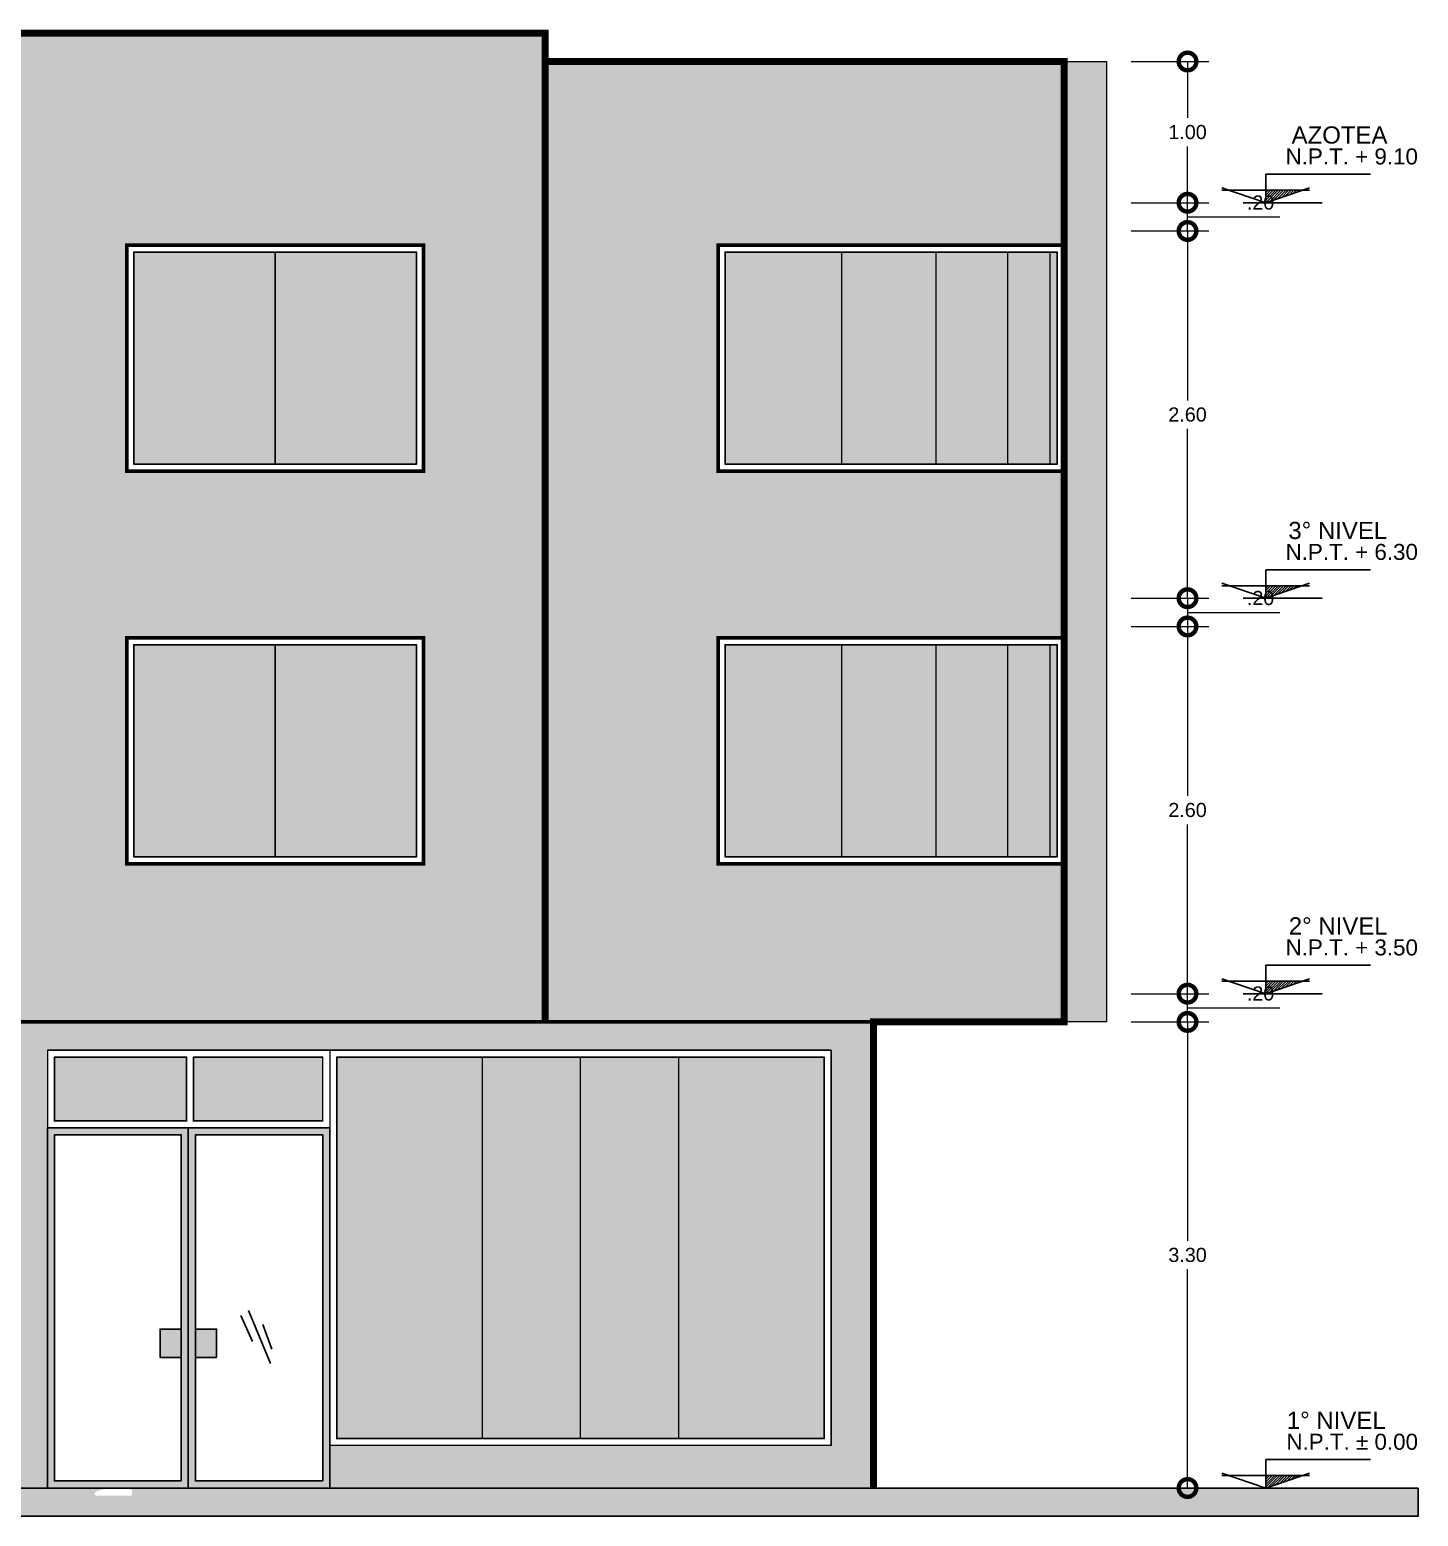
# Model space of a CAD drawing. Header units: millimetres. Extents: x 1313 to 1393.8, y 883.5 to 926.2.
# Drawn here: x 1337.93 to 1347.76, y 884.58 to 895.11 of the extents above; entities that cross this region are included whole.
import ezdxf

# ---------------------------------------------------------------- set-up
doc = ezdxf.new("R2010")
doc.units = ezdxf.units.MM
for name, pattern in [('ACAD_ISO02W100', [15, 12, -3]), ('ACAD_ISO15W100', [39, 12, -3, 12, -3, 0, -3, 0, -3, 0, -3]), ('HIDDEN', [0.375, 0.25, -0.125])]:
    doc.linetypes.add(name, pattern=pattern)
for name, color, linetype, lineweight in [('ambientes', 254, 'Continuous', 25), ('cotas', 87, 'Continuous', 15), ('DIMENSIONES', 1, 'Continuous', 5), ('Envista', 7, 'Continuous', 0), ('lineas delgadas', 252, 'Continuous', 5), ('PROYECCIONES 0.1', 1, 'HIDDEN', 0), ('puer', 7, 'Continuous', 5), ('REFERENCIA', 12, 'Continuous', 5), ('vidrio', 254, 'Continuous', 5)]:
    doc.layers.add(name, color=color, linetype=linetype, lineweight=lineweight)
doc.layers.add('AR-TEXTOS', color=2, linetype='Continuous')
doc.layers.add('piso o losa', color=55, linetype='Continuous')
doc.layers.add('PROYECCIONES', color=43, linetype='ACAD_ISO02W100', plot=False)
doc.layers.add('SISTEMA INDIRECTO', color=7, linetype='ACAD_ISO15W100', lineweight=20, true_color=0x9e0000)
doc.styles.add('AR-LETREROS', font='arial.ttf')
doc.styles.add('arial', font='arial.ttf')
doc.dimstyles.new('horizontal', dxfattribs={"dimtxt": 0.1, "dimasz": 0.25, "dimexe": 0.15, "dimexo": 0.1, "dimgap": 0.05, "dimtad": 1, "dimtih": 1, "dimtoh": 1, "dimzin": 4, "dimdsep": 46, "dimtxsty": 'arial', "dimblk": 'DOTSMALL', "dimcen": 1, "dimclrd": 11, "dimclre": 11, "dimclrt": 20, "dimazin": 1, "dimtfac": 1, "dimtmove": 0, "dimatfit": 3, "dimfxl": 1, "dimlwd": 5, "dimlwe": 5, "dimarcsym": 0})

# ---------------------------------------------------------------- blocks, each defined once
blk = doc.blocks.new('_DotSmall')
at = {"color": 0, "linetype": 'ByBlock', "const_width": 0.5}
blk.add_lwpolyline([(-0.0625, 0, 1), (0.0625, 0, 1)], format="xyb", close=True, dxfattribs=at)
blk = doc.blocks.new('*D391')
at = {"layer": 'ambientes', "color": 11, "lineweight": 5, "transparency": 16777216}
for p, q in [((1345.732, 888.084), (1346.281, 888.084)), ((1346.131, 888.084), (1346.131, 886.535)), ((1346.131, 884.784), (1346.131, 886.333)), ((1345.732, 884.784), (1346.281, 884.784))]:
    blk.add_line(p, q, dxfattribs=at)
at = {"layer": 'Defpoints', "color": 0, "transparency": 16777216}
for p in [(1345.632, 888.084), (1346.131, 888.084), (1345.632, 884.784)]:
    blk.add_point(p, dxfattribs=at)
at = {"layer": 'ambientes', "color": 11, "lineweight": 5, "transparency": 16777216, "xscale": 0.25, "yscale": 0.25, "zscale": 0.25}
for p, rotation in [((1346.131, 888.084), 90), ((1346.131, 884.784), 270)]:
    blk.add_blockref('_DotSmall', p, dxfattribs=dict(at, rotation=rotation))
at = {"layer": 'ambientes', "color": 20, "transparency": 16777216, "insert": (1346.131, 886.434), "char_height": 0.1, "attachment_point": 5, "style": 'arial'}
blk.add_mtext('3.30', dxfattribs=at)
blk = doc.blocks.new('*D392')
at = {"layer": 'cotas', "color": 11, "lineweight": 5, "transparency": 16777216}
for p, q in [((1345.732, 888.284), (1346.281, 888.284)), ((1346.131, 888.084), (1346.131, 888.284)), ((1346.131, 888.184), (1346.51, 888.184)), ((1346.51, 888.184), (1346.785, 888.184)), ((1345.732, 888.084), (1346.281, 888.084))]:
    blk.add_line(p, q, dxfattribs=at)
at = {"layer": 'Defpoints', "color": 0, "transparency": 16777216}
for p in [(1345.632, 888.284), (1346.131, 888.284), (1345.632, 888.084)]:
    blk.add_point(p, dxfattribs=at)
at = {"layer": 'cotas', "color": 11, "lineweight": 5, "transparency": 16777216, "xscale": 0.25, "yscale": 0.25, "zscale": 0.25}
for p, rotation in [((1346.131, 888.284), 90), ((1346.131, 888.084), 270)]:
    blk.add_blockref('_DotSmall', p, dxfattribs=dict(at, rotation=rotation))
at = {"layer": 'cotas', "color": 20, "transparency": 16777216, "insert": (1346.648, 888.285), "char_height": 0.1, "attachment_point": 5, "style": 'arial'}
blk.add_mtext('.20', dxfattribs=at)
blk = doc.blocks.new('*D393')
at = {"layer": 'cotas', "color": 11, "lineweight": 5, "transparency": 16777216}
for p, q in [((1345.732, 890.884), (1346.281, 890.884)), ((1346.131, 890.884), (1346.131, 889.685)), ((1346.131, 888.284), (1346.131, 889.483)), ((1345.732, 888.284), (1346.281, 888.284))]:
    blk.add_line(p, q, dxfattribs=at)
at = {"layer": 'Defpoints', "color": 0, "transparency": 16777216}
for p in [(1345.632, 890.884), (1346.131, 890.884), (1345.632, 888.284)]:
    blk.add_point(p, dxfattribs=at)
at = {"layer": 'cotas', "color": 11, "lineweight": 5, "transparency": 16777216, "xscale": 0.25, "yscale": 0.25, "zscale": 0.25}
for p, rotation in [((1346.131, 890.884), 90), ((1346.131, 888.284), 270)]:
    blk.add_blockref('_DotSmall', p, dxfattribs=dict(at, rotation=rotation))
at = {"layer": 'cotas', "color": 20, "transparency": 16777216, "insert": (1346.131, 889.584), "char_height": 0.1, "attachment_point": 5, "style": 'arial'}
blk.add_mtext('2.60', dxfattribs=at)
blk = doc.blocks.new('*D394')
at = {"layer": 'cotas', "color": 11, "lineweight": 5, "transparency": 16777216}
for p, q in [((1345.732, 894.884), (1346.281, 894.884)), ((1346.131, 894.884), (1346.131, 894.485)), ((1346.131, 893.884), (1346.131, 894.283)), ((1345.732, 893.884), (1346.281, 893.884))]:
    blk.add_line(p, q, dxfattribs=at)
at = {"layer": 'Defpoints', "color": 0, "transparency": 16777216}
for p in [(1345.632, 894.884), (1346.131, 894.884), (1345.632, 893.884)]:
    blk.add_point(p, dxfattribs=at)
at = {"layer": 'cotas', "color": 11, "lineweight": 5, "transparency": 16777216, "xscale": 0.25, "yscale": 0.25, "zscale": 0.25}
for p, rotation in [((1346.131, 894.884), 90), ((1346.131, 893.884), 270)]:
    blk.add_blockref('_DotSmall', p, dxfattribs=dict(at, rotation=rotation))
at = {"layer": 'cotas', "color": 20, "transparency": 16777216, "insert": (1346.131, 894.384), "char_height": 0.1, "attachment_point": 5, "style": 'arial'}
blk.add_mtext('1.00', dxfattribs=at)
blk = doc.blocks.new('*D395')
at = {"layer": 'cotas', "color": 11, "lineweight": 5, "transparency": 16777216}
for p, q in [((1345.732, 893.684), (1346.281, 893.684)), ((1346.131, 893.684), (1346.131, 892.485)), ((1346.131, 891.084), (1346.131, 892.283)), ((1345.732, 891.084), (1346.281, 891.084))]:
    blk.add_line(p, q, dxfattribs=at)
at = {"layer": 'Defpoints', "color": 0, "transparency": 16777216}
for p in [(1345.632, 893.684), (1345.632, 891.084), (1346.131, 891.084)]:
    blk.add_point(p, dxfattribs=at)
at = {"layer": 'cotas', "color": 11, "lineweight": 5, "transparency": 16777216, "xscale": 0.25, "yscale": 0.25, "zscale": 0.25}
for p, rotation in [((1346.131, 893.684), 90), ((1346.131, 891.084), 270)]:
    blk.add_blockref('_DotSmall', p, dxfattribs=dict(at, rotation=rotation))
at = {"layer": 'cotas', "color": 20, "transparency": 16777216, "insert": (1346.131, 892.384), "char_height": 0.1, "attachment_point": 5, "style": 'arial'}
blk.add_mtext('2.60', dxfattribs=at)
blk = doc.blocks.new('*D396')
at = {"layer": 'cotas', "color": 11, "lineweight": 5, "transparency": 16777216}
for p, q in [((1345.732, 891.084), (1346.281, 891.084)), ((1346.131, 891.084), (1346.131, 890.884)), ((1346.131, 890.984), (1346.51, 890.984)), ((1346.51, 890.984), (1346.785, 890.984)), ((1345.732, 890.884), (1346.281, 890.884))]:
    blk.add_line(p, q, dxfattribs=at)
at = {"layer": 'Defpoints', "color": 0, "transparency": 16777216}
for p in [(1345.632, 891.084), (1345.632, 890.884), (1346.131, 890.884)]:
    blk.add_point(p, dxfattribs=at)
at = {"layer": 'cotas', "color": 11, "lineweight": 5, "transparency": 16777216, "xscale": 0.25, "yscale": 0.25, "zscale": 0.25}
for p, rotation in [((1346.131, 891.084), 90), ((1346.131, 890.884), 270)]:
    blk.add_blockref('_DotSmall', p, dxfattribs=dict(at, rotation=rotation))
at = {"layer": 'cotas', "color": 20, "transparency": 16777216, "insert": (1346.648, 891.085), "char_height": 0.1, "attachment_point": 5, "style": 'arial'}
blk.add_mtext('.20', dxfattribs=at)
blk = doc.blocks.new('*D397')
at = {"layer": 'cotas', "color": 11, "lineweight": 5, "transparency": 16777216}
for p, q in [((1345.732, 893.884), (1346.281, 893.884)), ((1346.131, 893.684), (1346.131, 893.884)), ((1346.131, 893.784), (1346.51, 893.784)), ((1346.51, 893.784), (1346.785, 893.784)), ((1345.732, 893.684), (1346.281, 893.684))]:
    blk.add_line(p, q, dxfattribs=at)
at = {"layer": 'Defpoints', "color": 0, "transparency": 16777216}
for p in [(1345.632, 893.884), (1346.131, 893.884), (1345.632, 893.684)]:
    blk.add_point(p, dxfattribs=at)
at = {"layer": 'cotas', "color": 11, "lineweight": 5, "transparency": 16777216, "xscale": 0.25, "yscale": 0.25, "zscale": 0.25}
for p, rotation in [((1346.131, 893.884), 90), ((1346.131, 893.684), 270)]:
    blk.add_blockref('_DotSmall', p, dxfattribs=dict(at, rotation=rotation))
at = {"layer": 'cotas', "color": 20, "transparency": 16777216, "insert": (1346.648, 893.885), "char_height": 0.1, "attachment_point": 5, "style": 'arial'}
blk.add_mtext('.20', dxfattribs=at)
blk = doc.blocks.new('Niveles')
h = blk.add_hatch()
h.set_pattern_fill('LINE,_O', color=1, scale=0.01, angle=45)
h.set_pattern_definition([(45, (-54.450773, -124.57203), (-0.02245064, 0.02245064), [])])
h.paths.add_polyline_path([(0.644, 0.219), (0, 0.219), (0, 0)])
at = {"color": 1}
for p, q in [((-0.767, 0.261), (0, 0)), ((0, 0), (0, 0.498)), ((0, 0.498), (1.833, 0.498)), ((0.767, 0.261), (0, 0)), ((-0.767, 0.219), (0.767, 0.219))]:
    blk.add_line(p, q, dxfattribs=at)
at = {"style": 'AR-LETREROS'}
for tag, p, height in [('ACCESO', (0.473, 1.034), 0.3), ('NIV%%P0.00', (0.443, 0.669), 0.28)]:
    blk.add_attdef(tag, p, '', height=height, dxfattribs=at)

msp = doc.modelspace()

# ---------------------------------------------------------------- hatches: boundary and pattern name
h = msp.add_hatch(color=256)
h.set_gradient(color1=(233, 222, 190), color2=(232, 220, 187), one_color=1, tint=0.82, name='HEMISPHERICAL')
h.paths.add_polyline_path([(1342.807, 893.584), (1343.682, 893.584), (1343.682, 894.884), (1341.582, 894.884), (1341.582, 888.084), (1343.682, 888.084), (1343.682, 889.204), (1342.807, 889.204), (1342.807, 890.804), (1343.682, 890.804), (1343.682, 891.984), (1342.807, 891.984)])
h = msp.add_hatch(color=256)
h.set_gradient(color1=(233, 222, 190), color2=(137, 114, 47), one_color=1, tint=0.36)
h.paths.add_polyline_path([(1344.51, 894.884), (1343.682, 894.884), (1343.682, 893.584), (1344.51, 893.584)])
h.paths.add_polyline_path([(1344.857, 894.884), (1344.51, 894.884), (1344.51, 893.584), (1344.857, 893.584)])
h.paths.add_polyline_path([(1345.057, 894.884), (1344.857, 894.884), (1344.857, 893.584), (1345.057, 893.584)])
h.paths.add_polyline_path([(1345.157, 894.884), (1345.057, 894.884), (1345.057, 893.584), (1345.157, 893.584)])
h.paths.add_polyline_path([(1345.207, 894.884), (1345.157, 894.884), (1345.157, 893.584), (1345.207, 893.584)])
h.paths.add_polyline_path([(1345.257, 894.884), (1345.207, 894.884), (1345.207, 893.584), (1345.257, 893.584)])
h = msp.add_hatch(color=256)
h.set_gradient(color1=(196, 196, 196), color2=(0, 0, 0), one_color=1)
h.paths.add_polyline_path([(1343.682, 893.534), (1342.857, 893.534), (1342.857, 892.034), (1343.682, 892.034)])
h.paths.add_polyline_path([(1344.349, 893.534), (1343.682, 893.534), (1343.682, 892.034), (1344.349, 892.034)])
h.paths.add_polyline_path([(1344.857, 893.534), (1344.349, 893.534), (1344.349, 892.034), (1344.857, 892.034)])
h.paths.add_polyline_path([(1345.157, 893.534), (1344.857, 893.534), (1344.857, 892.034), (1345.157, 892.034)])
h.paths.add_polyline_path([(1345.207, 893.534), (1345.157, 893.534), (1345.157, 892.034), (1345.207, 892.034)])
h = msp.add_hatch(color=256)
h.set_gradient(color1=(233, 222, 190), color2=(137, 114, 47), one_color=1, tint=0.36)
h.paths.add_polyline_path([(1344.51, 891.984), (1343.682, 891.984), (1343.682, 890.804), (1344.51, 890.804)])
h.paths.add_polyline_path([(1344.857, 891.984), (1344.51, 891.984), (1344.51, 890.804), (1344.857, 890.804)])
h.paths.add_polyline_path([(1345.057, 891.984), (1344.857, 891.984), (1344.857, 890.804), (1345.057, 890.804)])
h.paths.add_polyline_path([(1345.157, 891.984), (1345.057, 891.984), (1345.057, 890.804), (1345.157, 890.804)])
h.paths.add_polyline_path([(1345.257, 891.984), (1345.207, 891.984), (1345.207, 890.804), (1345.257, 890.804)])
h.paths.add_polyline_path([(1345.207, 891.984), (1345.157, 891.984), (1345.157, 890.804), (1345.207, 890.804)])
h = msp.add_hatch(color=256)
h.set_gradient(color1=(196, 196, 196), color2=(0, 0, 0), one_color=1)
h.paths.add_polyline_path([(1343.682, 890.754), (1342.857, 890.754), (1342.857, 889.254), (1343.682, 889.254)])
h.paths.add_polyline_path([(1344.349, 890.754), (1343.682, 890.754), (1343.682, 889.254), (1344.349, 889.254)])
h.paths.add_polyline_path([(1344.857, 890.754), (1344.349, 890.754), (1344.349, 889.254), (1344.857, 889.254)])
h.paths.add_polyline_path([(1345.157, 890.754), (1344.857, 890.754), (1344.857, 889.254), (1345.157, 889.254)])
h.paths.add_polyline_path([(1345.207, 890.754), (1345.157, 890.754), (1345.157, 889.254), (1345.207, 889.254)])
h = msp.add_hatch(color=256)
h.set_gradient(color1=(91, 91, 91), color2=(56, 56, 56), one_color=1, tint=0.22, name='HEMISPHERICAL')
h.paths.add_polyline_path([(1345.207, 890.754), (1345.157, 890.754), (1345.157, 889.254), (1345.207, 889.254)])
h = msp.add_hatch(color=256)
h.set_gradient(color1=(233, 222, 190), color2=(137, 114, 47), one_color=1, tint=0.36)
h.paths.add_polyline_path([(1344.51, 889.204), (1343.682, 889.204), (1343.682, 888.084), (1344.51, 888.084)])
h.paths.add_polyline_path([(1344.857, 889.204), (1344.51, 889.204), (1344.51, 888.084), (1344.857, 888.084)])
h.paths.add_polyline_path([(1345.057, 889.204), (1344.857, 889.204), (1344.857, 888.084), (1345.057, 888.084)])
h.paths.add_polyline_path([(1345.157, 889.204), (1345.057, 889.204), (1345.057, 888.084), (1345.157, 888.084)])
h.paths.add_polyline_path([(1345.207, 889.204), (1345.157, 889.204), (1345.157, 888.084), (1345.207, 888.084)])
h.paths.add_polyline_path([(1345.257, 889.204), (1345.207, 889.204), (1345.207, 888.084), (1345.257, 888.084)])
at = {"layer": 'cotas'}
h = msp.add_hatch(color=256, dxfattribs=at)
h.set_gradient(color1=(91, 91, 91), color2=(56, 56, 56), one_color=1, tint=0.22, name='HEMISPHERICAL')
h.paths.add_polyline_path([(1339.042, 887.834), (1338.107, 887.834), (1338.107, 887.384), (1339.042, 887.384)])
h.paths.add_polyline_path([(1340.007, 887.834), (1339.092, 887.834), (1339.092, 887.384), (1340.007, 887.384)])
at = {"layer": 'DIMENSIONES'}
h = msp.add_hatch(color=256, dxfattribs=at)
h.set_gradient(color1=(127, 0, 31), color2=(61, 0, 15), one_color=1, tint=0.12, name='INVCURVED')
h.paths.add_polyline_path([(1341.582, 894.884), (1341.582, 895.084), (1337.757, 895.084), (1337.757, 894.884), (1337.757, 888.084), (1341.582, 888.084)])
h.paths.add_polyline_path([(1340.72, 890.804), (1340.72, 889.204), (1338.62, 889.204), (1338.62, 890.804)], flags=16)
h.paths.add_polyline_path([(1338.62, 891.984), (1338.62, 893.584), (1340.72, 893.584), (1340.72, 891.984)], flags=16)
h.paths.add_polyline_path([(1340.67, 890.754), (1340.67, 889.254), (1339.67, 889.254), (1338.67, 889.254), (1338.67, 890.754), (1339.67, 890.754)], flags=0)
h.paths.add_polyline_path([(1340.67, 890.754), (1340.67, 889.254), (1338.67, 889.254), (1338.67, 890.754)], flags=0)
h.paths.add_polyline_path([(1339.67, 892.034), (1338.67, 892.034), (1338.67, 893.534), (1339.67, 893.534), (1340.67, 893.534), (1340.67, 892.034)], flags=0)
h.paths.add_polyline_path([(1338.67, 892.034), (1338.67, 893.534), (1340.67, 893.534), (1340.67, 892.034)], flags=0)
h = msp.add_hatch(color=256, dxfattribs=at)
h.set_gradient(color1=(51, 0, 13), color2=(51, 0, 13), one_color=1, tint=0.1, name='INVCURVED')
h.paths.add_polyline_path([(1345.557, 894.884), (1345.257, 894.884), (1345.257, 888.084), (1345.557, 888.084)])
h = msp.add_hatch(color=256, dxfattribs=at)
h.set_gradient(color1=(91, 91, 91), color2=(56, 56, 56), one_color=1, tint=0.22, name='HEMISPHERICAL')
h.paths.add_polyline_path([(1339.67, 893.534), (1338.67, 893.534), (1338.67, 892.034), (1339.67, 892.034)])
h = msp.add_hatch(color=256, dxfattribs=at)
h.set_gradient(color1=(91, 91, 91), color2=(56, 56, 56), one_color=1, tint=0.22, name='HEMISPHERICAL')
h.paths.add_polyline_path([(1340.67, 893.534), (1339.67, 893.534), (1339.67, 892.034), (1340.67, 892.034)])
h = msp.add_hatch(color=256, dxfattribs=at)
h.set_gradient(color1=(91, 91, 91), color2=(56, 56, 56), one_color=1, tint=0.22, name='HEMISPHERICAL')
h.paths.add_polyline_path([(1339.67, 890.754), (1338.67, 890.754), (1338.67, 889.254), (1339.67, 889.254)])
h = msp.add_hatch(color=256, dxfattribs=at)
h.set_gradient(color1=(91, 91, 91), color2=(56, 56, 56), one_color=1, tint=0.22, name='HEMISPHERICAL')
h.paths.add_polyline_path([(1340.67, 890.754), (1339.67, 890.754), (1339.67, 889.254), (1340.67, 889.254)])
h = msp.add_hatch(color=256, dxfattribs=at)
h.set_gradient(color1=(233, 222, 190), color2=(232, 220, 187), one_color=1, tint=0.82, name='HEMISPHERICAL')
h.paths.add_polyline_path([(1343.907, 888.084), (1331.907, 888.084), (1331.907, 887.884), (1343.907, 887.884)])
h = msp.add_hatch(color=256, dxfattribs=at)
h.set_gradient(color1=(233, 222, 190), color2=(232, 220, 187), one_color=1, tint=0.82, name='HEMISPHERICAL')
h.paths.add_polyline_path([(1338.057, 887.334), (1338.057, 887.884), (1337.757, 887.884), (1337.757, 885.084), (1335.247, 885.084), (1333.557, 885.084), (1333.557, 887.334), (1333.557, 887.884), (1333.407, 887.884), (1333.407, 887.334), (1333.407, 884.784), (1338.057, 884.784)])
h.paths.add_polyline_path([(1332.207, 887.334), (1332.207, 887.884), (1331.907, 887.884), (1331.907, 884.784), (1332.207, 884.784)])
h.paths.add_polyline_path([(1343.907, 887.884), (1343.607, 887.884), (1343.607, 885.084), (1340.057, 885.084), (1340.057, 884.784), (1343.907, 884.784)])
h = msp.add_hatch(color=256, dxfattribs=at)
h.set_gradient(color1=(91, 91, 91), color2=(56, 56, 56), one_color=1, tint=0.22, name='HEMISPHERICAL')
h.paths.add_polyline_path([(1341.137, 887.834), (1340.107, 887.834), (1340.107, 885.134), (1341.137, 885.134)])
h = msp.add_hatch(color=256, dxfattribs=at)
h.set_gradient(color1=(91, 91, 91), color2=(56, 56, 56), one_color=1, tint=0.22, name='HEMISPHERICAL')
h.paths.add_polyline_path([(1341.832, 887.834), (1341.137, 887.834), (1341.137, 885.134), (1341.832, 885.134)])
h = msp.add_hatch(color=256, dxfattribs=at)
h.set_gradient(color1=(91, 91, 91), color2=(56, 56, 56), one_color=1, tint=0.22, name='HEMISPHERICAL')
h.paths.add_polyline_path([(1342.527, 887.834), (1341.832, 887.834), (1341.832, 885.134), (1342.527, 885.134)])
h = msp.add_hatch(color=256, dxfattribs=at)
h.set_gradient(color1=(91, 91, 91), color2=(56, 56, 56), one_color=1, tint=0.22, name='HEMISPHERICAL')
h.paths.add_polyline_path([(1343.557, 887.834), (1342.527, 887.834), (1342.527, 885.134), (1343.557, 885.134)])
h = msp.add_hatch(color=256, dxfattribs=at)
h.set_gradient(color1=(192, 192, 192), color2=(199, 199, 199), one_color=1, tint=0.78, name='HEMISPHERICAL')
h.paths.add_polyline_path([(1347.765, 884.784), (1338.645, 884.784), (1338.659, 884.757), (1338.653, 884.731), (1338.575, 884.729), (1338.405, 884.729), (1338.39, 884.74), (1338.398, 884.757), (1338.472, 884.782), (1338.475, 884.784), (1338.057, 884.784), (1328.87, 884.784), (1328.87, 884.584), (1347.765, 884.584)])
at = {"layer": 'PROYECCIONES 0.1'}
h = msp.add_hatch(color=256, dxfattribs=at)
h.set_gradient(color1=(192, 192, 192), color2=(59, 59, 59), one_color=1, tint=0.23, name='CURVED')
h.paths.add_polyline_path([(1339.055, 887.334), (1338.057, 887.334), (1338.057, 884.784), (1339.055, 884.784)])
h.paths.add_polyline_path([(1339.005, 884.834), (1338.107, 884.834), (1338.107, 887.284), (1339.005, 887.284)], flags=16)
h.paths.add_polyline_path([(1339.005, 885.909), (1339.005, 885.709), (1338.855, 885.709), (1338.855, 885.909)], flags=0)
h = msp.add_hatch(color=256, dxfattribs=at)
h.set_gradient(color1=(192, 192, 192), color2=(59, 59, 59), one_color=1, tint=0.23, name='CURVED')
h.paths.add_polyline_path([(1340.057, 887.334), (1339.055, 887.334), (1339.055, 884.784), (1340.057, 884.784)])
h.paths.add_polyline_path([(1339.105, 887.284), (1340.007, 887.284), (1340.007, 884.834), (1339.105, 884.834)], flags=16)
h.paths.add_polyline_path([(1339.105, 885.909), (1339.255, 885.909), (1339.255, 885.709), (1339.105, 885.709)], flags=0)
h = msp.add_hatch(color=256, dxfattribs=at)
h.set_gradient(color1=(192, 192, 192), color2=(59, 59, 59), one_color=1, tint=0.23, name='CURVED')
h.paths.add_polyline_path([(1339.005, 885.909), (1338.855, 885.909), (1338.855, 885.709), (1339.005, 885.709)])
h = msp.add_hatch(color=256, dxfattribs=at)
h.set_gradient(color1=(192, 192, 192), color2=(59, 59, 59), one_color=1, tint=0.23, name='CURVED')
h.paths.add_polyline_path([(1339.255, 885.909), (1339.105, 885.909), (1339.105, 885.709), (1339.255, 885.709)])

# ---------------------------------------------------------------- linework, layer by layer
at = {"layer": 'ambientes'}
for p, q in [((1328.87, 884.784), (1347.765, 884.784)), ((1347.765, 884.784), (1347.765, 884.584)), ((1328.87, 884.584), (1347.765, 884.584))]:
    msp.add_line(p, q, dxfattribs=at)
at = {"layer": 'DIMENSIONES'}
for p, q in [((1345.557, 894.884), (1345.557, 888.084)), ((1345.557, 888.084), (1345.332, 888.084))]:
    msp.add_line(p, q, dxfattribs=at)
msp.add_lwpolyline([(1345.257, 894.884), (1345.557, 894.884), (1345.557, 888.084), (1345.257, 888.084)], close=True, dxfattribs=at)
at = {"layer": 'Envista'}
for p, q in [((1345.207, 893.534), (1345.207, 892.034)), ((1345.207, 890.754), (1345.207, 889.254))]:
    msp.add_line(p, q, dxfattribs=at)
at = {"layer": 'Envista', "const_width": 0.025}
for points in [[(1340.72, 893.584), (1338.62, 893.584), (1338.62, 891.984), (1340.72, 891.984)], [(1345.257, 893.584), (1342.807, 893.584), (1342.807, 891.984), (1345.257, 891.984)], [(1340.72, 890.804), (1338.62, 890.804), (1338.62, 889.204), (1340.72, 889.204)], [(1345.257, 890.804), (1342.807, 890.804), (1342.807, 889.204), (1345.257, 889.204)]]:
    msp.add_lwpolyline(points, close=True, dxfattribs=at)
at = {"layer": 'lineas delgadas'}
for points in [[(1338.67, 893.534), (1339.67, 893.534), (1339.67, 892.034), (1338.67, 892.034)], [(1339.67, 893.534), (1340.67, 893.534), (1340.67, 892.034), (1339.67, 892.034)], [(1338.67, 890.754), (1339.67, 890.754), (1339.67, 889.254), (1338.67, 889.254)], [(1339.67, 890.754), (1340.67, 890.754), (1340.67, 889.254), (1339.67, 889.254)]]:
    msp.add_lwpolyline(points, close=True, dxfattribs=at)
at = {"layer": 'piso o losa'}
for points, const_width in [([(1341.582, 894.884), (1345.257, 894.884), (1345.257, 888.084), (1331.907, 888.084), (1331.907, 894.884), (1337.757, 894.884)], 0.025), ([(1341.582, 894.884), (1345.257, 894.884), (1345.257, 888.084), (1343.907, 888.084), (1343.907, 884.784)], 0.05)]:
    msp.add_lwpolyline(points, dxfattribs=dict(at, const_width=const_width))
at = {"layer": 'PROYECCIONES'}
for p, q in [((1347.085, 893.884), (1346.524, 893.884)), ((1347.085, 891.084), (1346.524, 891.084)), ((1347.085, 888.284), (1346.524, 888.284))]:
    msp.add_line(p, q, dxfattribs=at)
at = {"layer": 'puer'}
for p, q in [((1344.349, 893.534), (1344.349, 892.034)), ((1344.857, 893.534), (1344.857, 892.034)), ((1345.157, 893.534), (1345.157, 892.034)), ((1344.349, 890.754), (1344.349, 889.254)), ((1344.857, 890.754), (1344.857, 889.254)), ((1345.157, 890.754), (1345.157, 889.254)), ((1340.007, 887.384), (1340.007, 887.834)), ((1340.057, 887.884), (1340.057, 887.334))]:
    msp.add_line(p, q, dxfattribs=at)
at = {"layer": 'puer', "const_width": 0.01}
for points in [[(1338.67, 892.034), (1339.67, 892.034), (1339.67, 893.534), (1338.67, 893.534)], [(1339.67, 893.534), (1339.67, 893.534), (1339.67, 892.034), (1339.67, 892.034)], [(1339.67, 893.534), (1340.67, 893.534), (1340.67, 892.034), (1339.67, 892.034)], [(1342.857, 893.534), (1345.207, 893.534), (1345.207, 892.034), (1342.857, 892.034)], [(1343.682, 892.034), (1344.349, 892.034), (1344.349, 893.534), (1343.682, 893.534)], [(1338.67, 889.254), (1339.67, 889.254), (1339.67, 890.754), (1338.67, 890.754)], [(1339.67, 890.754), (1339.67, 890.754), (1339.67, 889.254), (1339.67, 889.254)], [(1339.67, 890.754), (1340.67, 890.754), (1340.67, 889.254), (1339.67, 889.254)], [(1342.857, 890.754), (1345.207, 890.754), (1345.207, 889.254), (1342.857, 889.254)], [(1343.682, 889.254), (1344.349, 889.254), (1344.349, 890.754), (1343.682, 890.754)], [(1338.107, 887.834), (1339.042, 887.834), (1339.042, 887.384), (1338.107, 887.384)], [(1339.092, 887.834), (1340.007, 887.834), (1340.007, 887.384), (1339.092, 887.384)], [(1341.137, 885.134), (1340.107, 885.134), (1340.107, 887.834), (1341.137, 887.834)], [(1341.832, 885.134), (1341.137, 885.134), (1341.137, 887.834), (1341.832, 887.834)], [(1342.527, 885.134), (1341.832, 885.134), (1341.832, 887.834), (1342.527, 887.834)], [(1343.557, 885.134), (1342.527, 885.134), (1342.527, 887.834), (1343.557, 887.834)]]:
    msp.add_lwpolyline(points, close=True, dxfattribs=at)
at = {"layer": 'REFERENCIA', "const_width": 0.05}
for points in [[(1337.757, 894.884), (1337.757, 895.084), (1341.582, 895.084), (1341.582, 894.884)], [(1341.582, 895.084), (1341.582, 888.084)]]:
    msp.add_lwpolyline(points, dxfattribs=at)
at = {"layer": 'SISTEMA INDIRECTO', "linetype": 'ByBlock'}
msp.add_line((1345.257, 894.884), (1345.257, 888.084), dxfattribs=at)
at = {"layer": 'vidrio'}
for p, q in [((1340.045, 893.534), (1339.995, 893.534)), ((1342.932, 893.534), (1342.882, 893.534)), ((1338.62, 892.809), (1338.62, 892.759)), ((1341.582, 892.809), (1341.582, 892.759)), ((1342.807, 892.809), (1342.807, 892.759)), ((1340.045, 890.754), (1339.995, 890.754)), ((1342.932, 890.754), (1342.882, 890.754)), ((1338.62, 890.029), (1338.62, 889.979)), ((1342.807, 890.029), (1342.807, 889.979)), ((1343.607, 887.334), (1343.607, 885.084)), ((1343.607, 885.084), (1340.057, 885.084))]:
    msp.add_line(p, q, dxfattribs=at)
at = {"layer": 'vidrio', "lineweight": -3}
for p, q in [((1340.72, 891.984), (1338.62, 891.984)), ((1345.257, 891.984), (1342.807, 891.984)), ((1340.72, 889.204), (1338.62, 889.204)), ((1345.257, 889.204), (1342.807, 889.204)), ((1338.057, 887.884), (1343.607, 887.884)), ((1338.107, 887.384), (1338.107, 887.834)), ((1338.107, 887.834), (1339.042, 887.834)), ((1339.042, 887.834), (1339.042, 887.384)), ((1339.092, 887.834), (1339.092, 887.384)), ((1339.092, 887.834), (1340.007, 887.834)), ((1340.107, 887.834), (1340.107, 885.134)), ((1340.107, 887.834), (1343.557, 887.834)), ((1343.557, 885.134), (1343.557, 887.834)), ((1343.607, 885.084), (1343.607, 887.884)), ((1343.607, 887.834), (1343.607, 887.384)), ((1343.607, 887.834), (1343.607, 887.384)), ((1338.107, 887.384), (1339.042, 887.384)), ((1339.092, 887.384), (1340.007, 887.384)), ((1338.057, 887.334), (1340.057, 887.334)), ((1340.057, 887.334), (1340.057, 885.084)), ((1343.607, 887.334), (1343.607, 885.084)), ((1339.509, 885.822), (1339.426, 886.005)), ((1339.637, 885.666), (1339.481, 886.041)), ((1339.646, 885.767), (1339.582, 885.941)), ((1340.107, 885.134), (1343.557, 885.134))]:
    msp.add_line(p, q, dxfattribs=at)
at = {"layer": 'vidrio'}
for points in [[(1340.72, 893.584), (1338.62, 893.584), (1338.62, 891.984), (1340.72, 891.984)], [(1345.257, 893.584), (1342.807, 893.584), (1342.807, 891.984), (1345.257, 891.984)], [(1340.67, 893.534), (1338.67, 893.534), (1338.67, 892.034), (1340.67, 892.034)], [(1345.207, 893.534), (1342.857, 893.534), (1342.857, 892.034), (1345.207, 892.034)], [(1340.72, 890.804), (1338.62, 890.804), (1338.62, 889.204), (1340.72, 889.204)], [(1340.67, 890.754), (1338.67, 890.754), (1338.67, 889.254), (1340.67, 889.254)], [(1345.257, 890.804), (1342.807, 890.804), (1342.807, 889.204), (1345.257, 889.204)], [(1345.207, 890.754), (1342.857, 890.754), (1342.857, 889.254), (1345.207, 889.254)]]:
    msp.add_lwpolyline(points, close=True, dxfattribs=at)
msp.add_lwpolyline([(1338.057, 887.884), (1338.057, 887.334)], dxfattribs=at)
at = {"layer": 'vidrio', "lineweight": -3}
for points in [[(1339.055, 884.784), (1338.057, 884.784), (1338.057, 887.334), (1339.055, 887.334)], [(1339.005, 884.834), (1338.107, 884.834), (1338.107, 887.284), (1339.005, 887.284)], [(1340.057, 884.784), (1339.055, 884.784), (1339.055, 887.334), (1340.057, 887.334)], [(1340.007, 884.834), (1339.105, 884.834), (1339.105, 887.284), (1340.007, 887.284)], [(1339.005, 885.709), (1338.855, 885.709), (1338.855, 885.909), (1339.005, 885.909)], [(1339.255, 885.709), (1339.105, 885.709), (1339.105, 885.909), (1339.255, 885.909)]]:
    msp.add_lwpolyline(points, close=True, dxfattribs=at)

# ---------------------------------------------------------------- block references
at = {"layer": 'AR-TEXTOS'}
ref = msp.add_blockref('Niveles', (1346.685, 893.884), dxfattribs=dict(at, xscale=0.4049999999997453, yscale=0.4049999999997453, zscale=0.4049999999997453))
ref.add_attrib('ACCESO', 'AZOTEA', (1346.868, 894.303), dxfattribs={"layer": '0', "height": 0.1215, "style": 'AR-LETREROS'})
ref.add_attrib('NIV%%P0.00', 'N.P.T. + 9.10', (1346.825, 894.155), dxfattribs={"layer": '0', "height": 0.1134, "style": 'AR-LETREROS'})
ref = msp.add_blockref('Niveles', (1346.685, 891.084), dxfattribs=dict(at, xscale=0.4049999999997453, yscale=0.4049999999997453, zscale=0.4049999999997453))
ref.add_attrib('ACCESO', '3° NIVEL  ', (1346.845, 891.503), dxfattribs={"layer": '0', "height": 0.1215, "style": 'AR-LETREROS'})
ref.add_attrib('NIV%%P0.00', 'N.P.T. + 6.30', (1346.825, 891.355), dxfattribs={"layer": '0', "height": 0.1134, "style": 'AR-LETREROS'})
ref = msp.add_blockref('Niveles', (1346.685, 888.284), dxfattribs=dict(at, xscale=0.4049999999997453, yscale=0.4049999999997453, zscale=0.4049999999997453))
ref.add_attrib('ACCESO', '2° NIVEL  ', (1346.848, 888.703), dxfattribs={"layer": '0', "height": 0.1215, "style": 'AR-LETREROS'})
ref.add_attrib('NIV%%P0.00', 'N.P.T. + 3.50', (1346.825, 888.555), dxfattribs={"layer": '0', "height": 0.1134, "style": 'AR-LETREROS'})
ref = msp.add_blockref('Niveles', (1346.685, 884.784), dxfattribs=dict(at, xscale=0.4049999999997453, yscale=0.4049999999997453, zscale=0.4049999999997453))
ref.add_attrib('ACCESO', '1° NIVEL  ', (1346.834, 885.203), dxfattribs={"layer": '0', "height": 0.1215, "style": 'AR-LETREROS'})
ref.add_attrib('NIV%%P0.00', 'N.P.T. %%P 0.00', (1346.831, 885.055), dxfattribs={"layer": '0', "height": 0.1134, "style": 'AR-LETREROS'})

# ---------------------------------------------------------------- dimensions: what is measured, and where the dimension line sits
at = {"layer": 'ambientes'}
dim = msp.add_linear_dim(base=(1346.131, 888.084), p1=(1345.632, 884.784), p2=(1345.632, 888.084), angle=90, dimstyle='horizontal', dxfattribs=at)
dim.commit()
dim.dimension.update_dxf_attribs({"geometry": '*D391', "text_midpoint": (1346.131, 886.434)})
at = {"layer": 'cotas'}
for base, p1, p2, picture, middle in [((1346.131, 894.884), (1345.632, 893.884), (1345.632, 894.884), '*D394', (1346.131, 894.384)), ((1346.131, 893.884), (1345.632, 893.684), (1345.632, 893.884), '*D397', (1346.56, 893.885)), ((1346.131, 891.084), (1345.632, 893.684), (1345.632, 891.084), '*D395', (1346.131, 892.384)), ((1346.131, 890.884), (1345.632, 891.084), (1345.632, 890.884), '*D396', (1346.56, 891.085)), ((1346.131, 890.884), (1345.632, 888.284), (1345.632, 890.884), '*D393', (1346.131, 889.584)), ((1346.131, 888.284), (1345.632, 888.084), (1345.632, 888.284), '*D392', (1346.56, 888.285))]:
    dim = msp.add_linear_dim(base=base, p1=p1, p2=p2, angle=90, dimstyle='horizontal', override={"dimtmove": 1}, dxfattribs=at)
    dim.commit()
    dim.dimension.update_dxf_attribs({"geometry": picture, "text_midpoint": middle})

doc.saveas('drawing.dxf')
